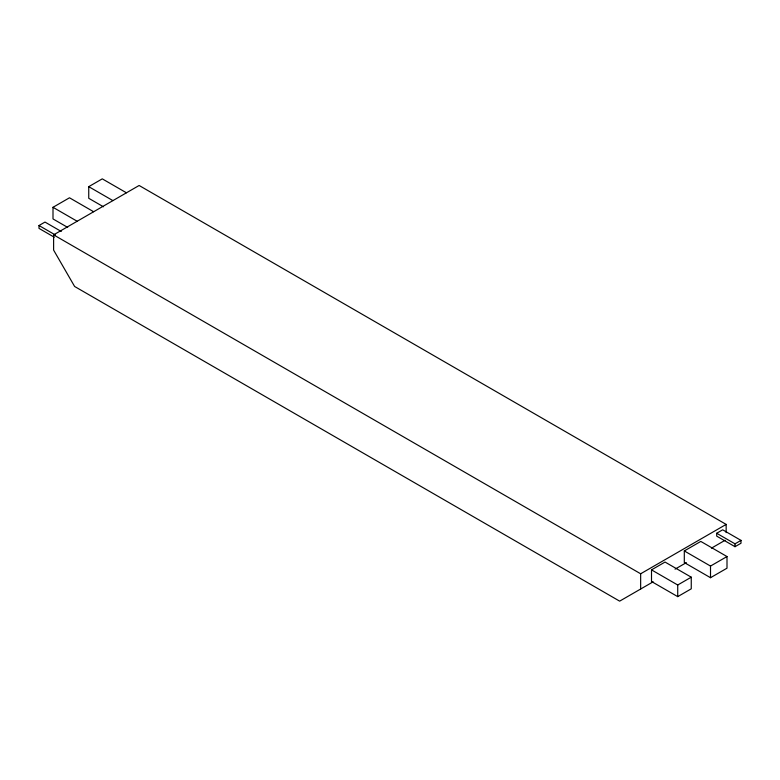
<?xml version="1.0" encoding="UTF-8"?>
<svg xmlns="http://www.w3.org/2000/svg" width="780" height="780" viewBox="0 0 780 780"><rect width="100%" height="100%" fill="white"/><g stroke="black" fill="none" stroke-linecap="round" stroke-linejoin="round"><path stroke-width="1.17" d="M67.684 227.409L53.001 218.936L53.001 207.304L69.488 197.788L93.6 211.711M103.428 206.778L88.744 198.296L88.744 186.664L102.278 178.854L126.399 192.777M54.259 237.198L39 228.384L39 225.527L44.986 222.076L61.269 231.475M653.162 581.802L619.651 601.146L74.617 286.474L53.615 250.097L53.615 234.858L139.123 185.484L726.16 524.404L726.16 532.613M53.615 234.858L640.653 573.778L726.16 524.404M651.505 569.868L665.038 562.058L691.255 577.19L691.255 588.822L677.722 596.632L651.505 581.5L651.505 569.868L677.722 585L691.255 577.19M684.304 550.933L700.791 541.417L726.999 556.55L726.999 568.191L710.512 577.707L684.304 562.575L684.304 550.933L710.512 566.066L726.999 556.55M716.693 533.267L722.68 529.805L741 540.384L741 543.231L735.014 546.692L716.693 536.114L716.693 533.267L735.014 543.835L741 540.384M675.061 569.156L686.39 562.614M711.457 548.145L725.117 540.257M88.744 186.664L112.866 200.587M53.001 207.304L77.113 221.227M39 225.527L55.282 234.936M735.014 543.835L735.014 546.692M710.512 566.066L710.512 577.707M677.722 585L677.722 596.632M640.653 573.778L640.653 589.027"/></g></svg>
